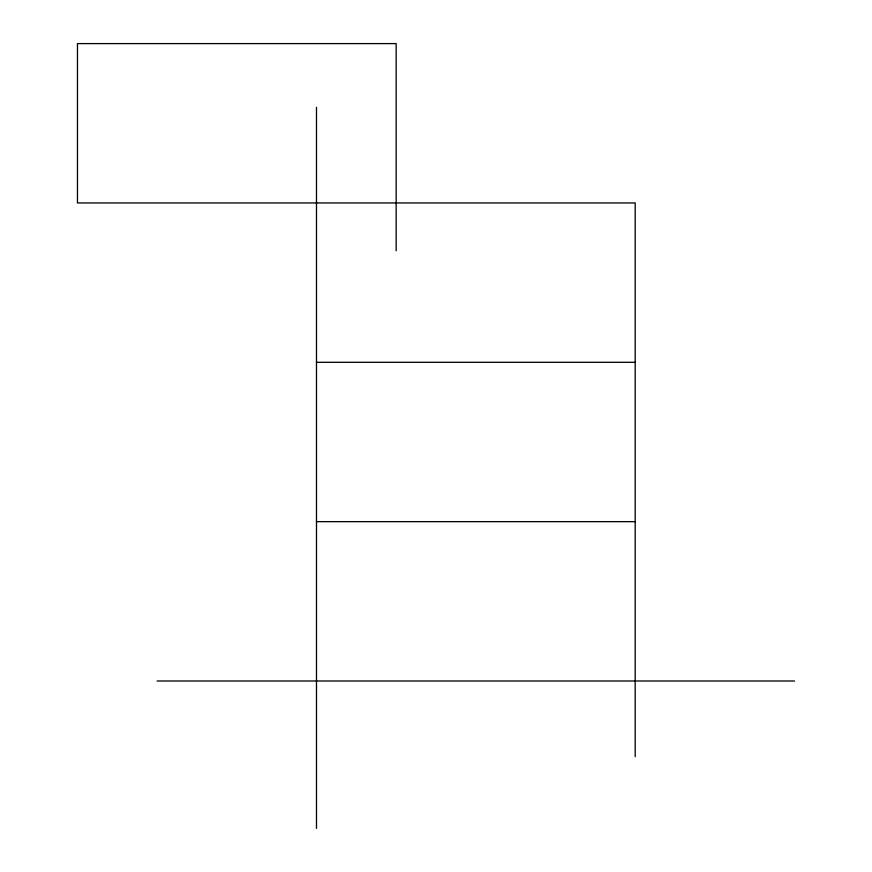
<?xml version="1.0" encoding="UTF-8"?>
<svg xmlns="http://www.w3.org/2000/svg" width="872" height="872" viewBox="0 0 872 872"><rect width="100%" height="100%" fill="white"/><g stroke="black" fill="none" stroke-linecap="round" stroke-linejoin="round"><path stroke-width="1.31" d="M316.492 362.305L635.187 362.305M316.492 521.652L635.187 521.652M157.134 680.999L794.534 680.999M635.187 756.689L635.187 202.947L77.466 202.947L77.466 43.6L396.161 43.6L396.161 250.755M316.492 107.343L316.492 828.4"/></g></svg>
